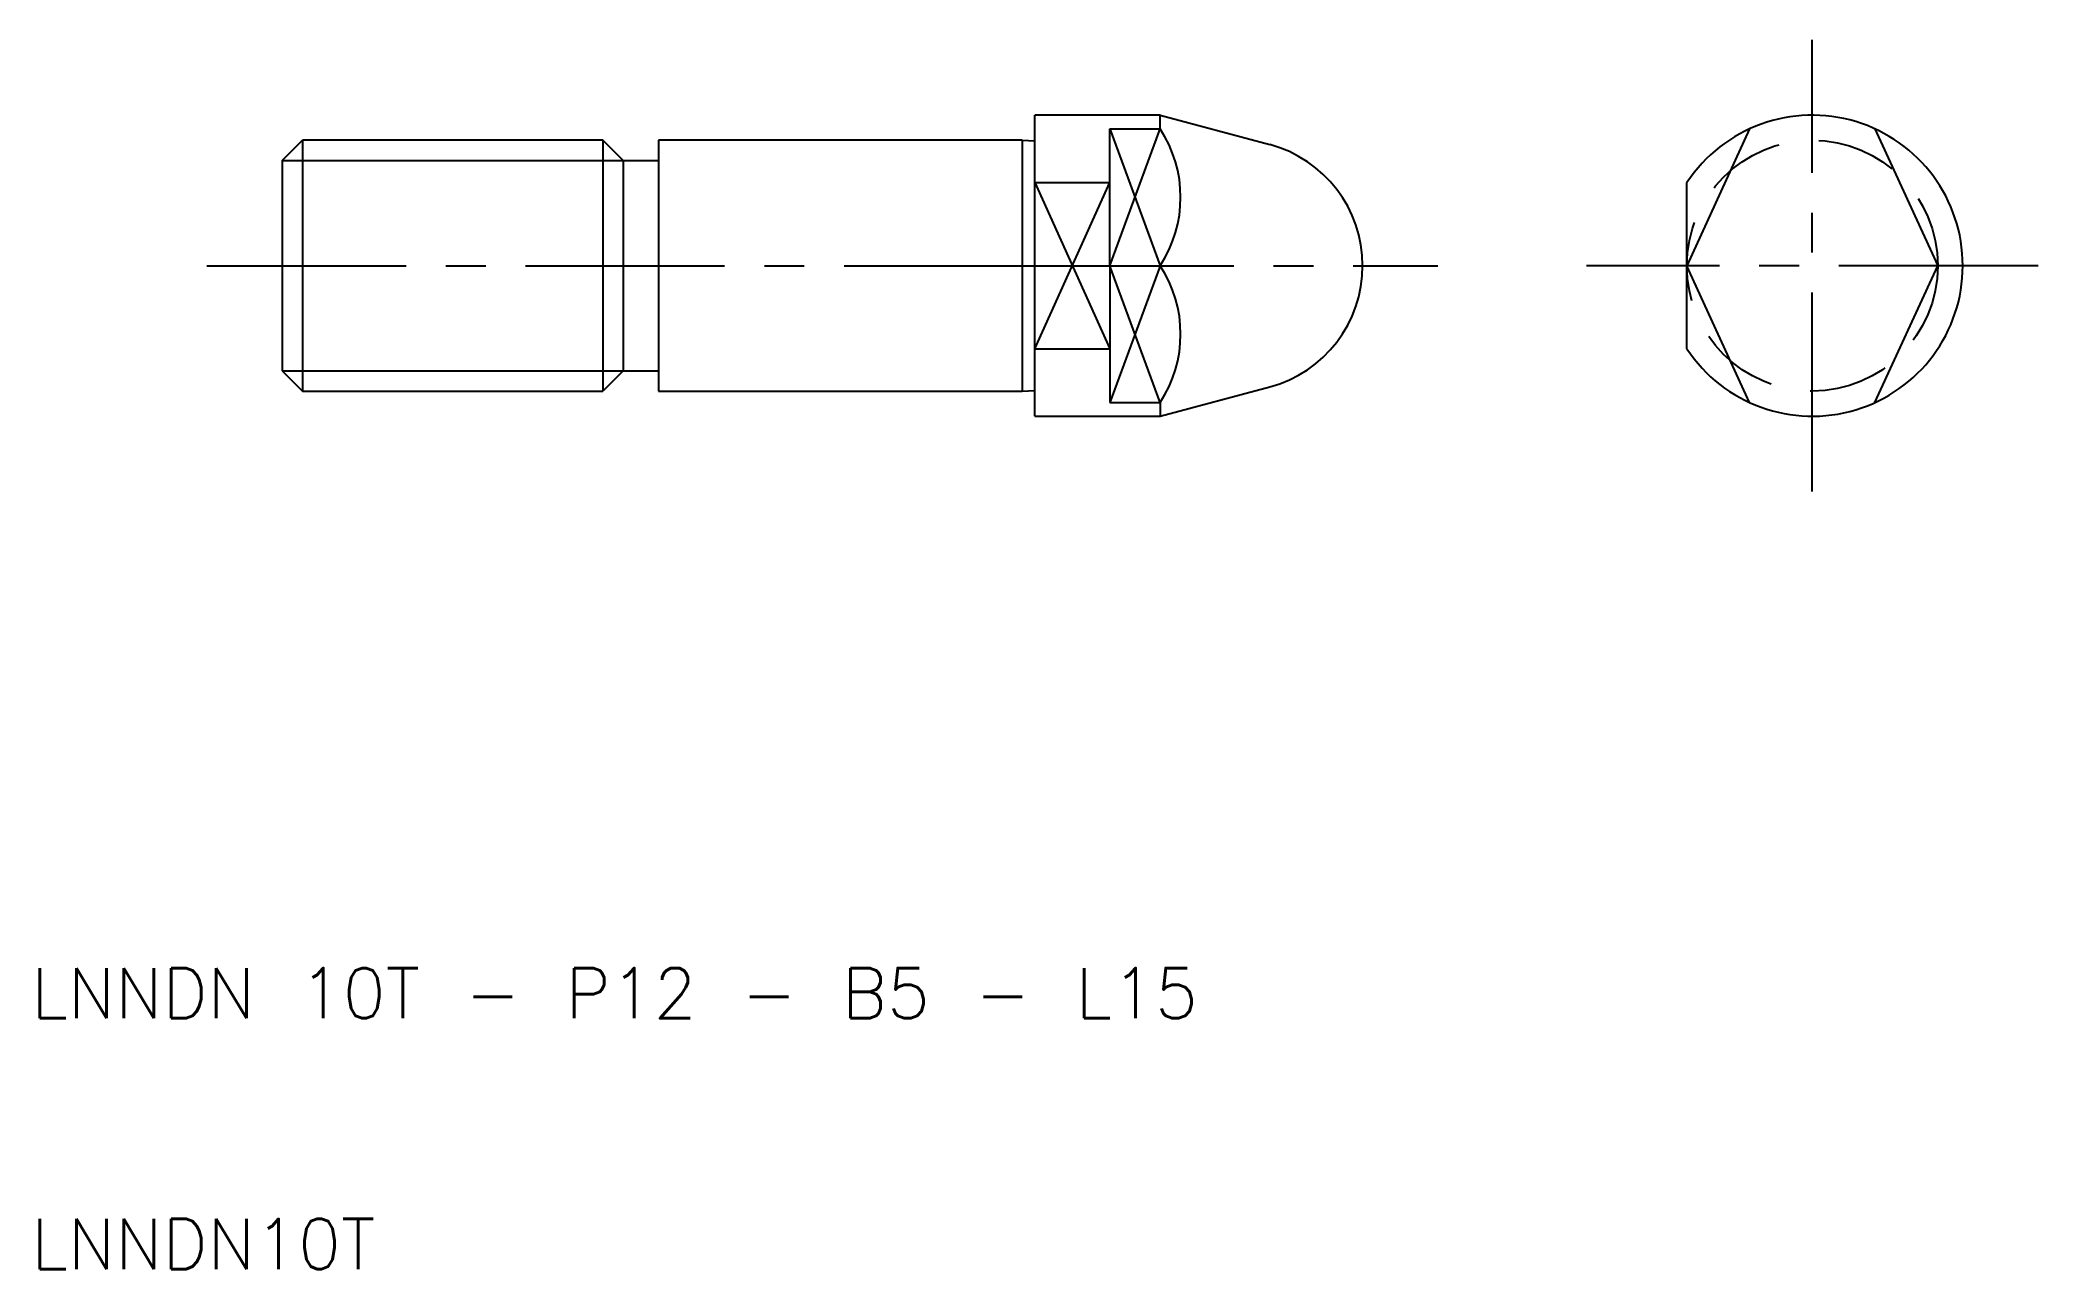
# Model space of a CAD drawing. Extents: x 10.3 to 90, y 10 to 59.
import ezdxf

# ---------------------------------------------------------------- set-up
doc = ezdxf.new("R2010")
doc.units = 0
doc.header["$LTSCALE"] = 0.25
doc.linetypes.add('CENTER', pattern=[50.8, 31.75, -6.35, 6.35, -6.35])
doc.linetypes.add('DASHED', pattern=[19.05, 12.7, -6.35])
doc.layers.get('0').update_dxf_attribs({"linetype": 'CONTINUOUS'})
doc.layers.add('CENTER', color=1, linetype='CENTER')
doc.styles.get("Standard").update_dxf_attribs({"font": 'txt.shx', "bigfont": 'extfont.shx'})

msp = doc.modelspace()

# ---------------------------------------------------------------- linework, layer by layer
for p, q in [((50, 54.975), (50, 56)), ((55, 56), (50, 56)), ((55, 56), (59.368, 54.83)), ((55, 55.454), (55, 56)), ((20, 54.188), (20.812, 55)), ((20.812, 55), (20.812, 45)), ((32.782, 55), (20.812, 55)), ((32.782, 55), (32.782, 45)), ((33.594, 54.188), (32.782, 55)), ((49.5, 55), (35, 55)), ((35, 55), (35, 45)), ((49.5, 55), (49.5, 45)), ((49.5, 55), (50, 54.975)), ((50, 45.025), (50, 54.975)), ((53, 55.454), (55, 55.454)), ((53, 50), (53, 55.454)), ((78.5, 55.454), (76, 50)), ((83.5, 55.454), (86, 50)), ((20, 54.188), (20, 45.812)), ((33.594, 54.188), (33.594, 45.812)), ((50, 53.317), (53, 53.317)), ((76, 46.683), (76, 53.317)), ((53, 50), (55, 50)), ((53, 50), (53, 44.546)), ((78.5, 44.546), (76, 50)), ((83.5, 44.546), (86, 50)), ((50, 46.683), (53, 46.683)), ((20, 45.812), (20.812, 45)), ((33.594, 45.812), (32.782, 45)), ((20.812, 45), (32.782, 45)), ((35, 45), (49.5, 45)), ((49.5, 45), (50, 45.025)), ((50, 44), (50, 45.025)), ((55, 44), (59.368, 45.17)), ((50, 44), (55, 44)), ((53, 44.546), (55, 44.546)), ((55, 44.546), (55, 44))]:
    msp.add_line(p, q)
at = {"color": 3}
for p, q in [((53, 55.454), (55, 50)), ((53, 50), (55, 55.454)), ((20, 54.188), (33.594, 54.188)), ((50, 53.317), (53, 46.683)), ((50, 46.683), (53, 53.317)), ((55, 50), (53, 44.546)), ((55, 44.546), (53, 50)), ((20, 45.812), (33.594, 45.812))]:
    msp.add_line(p, q, dxfattribs=at)
at = {"color": 7, "linetype": 'CONTINUOUS'}
for p, q in [((33.594, 54.188), (35, 54.188)), ((33.594, 45.812), (35, 45.812))]:
    msp.add_line(p, q, dxfattribs=at)
at = {"color": 3, "linetype": 'DASHED'}
msp.add_circle((81, 50), 5, dxfattribs=at)
for centre, radius, start, end in [((81, 50), 6, 213.55731, 146.44269), ((50.864, 52.727), 4.954, 326.60151, 33.39849), ((58.074, 50), 5, 285, 75), ((50.864, 47.273), 4.954, 326.60151, 33.39849)]:
    msp.add_arc(centre, radius, start, end)
at = {"layer": 'CENTER', "color": 1, "linetype": 'CENTER'}
for p, q in [((81, 41), (81, 59)), ((17, 50), (50, 50)), ((50, 50), (66.074, 50)), ((90, 50), (72, 50))]:
    msp.add_line(p, q, dxfattribs=at)

# ---------------------------------------------------------------- texts
for s, p in [('LNNDN 10T - P12 - B5 - L15', (10, 20)), ('LNNDN10T', (10, 10))]:
    msp.add_text(s, height=2).set_placement(p)

doc.saveas('drawing.dxf')
